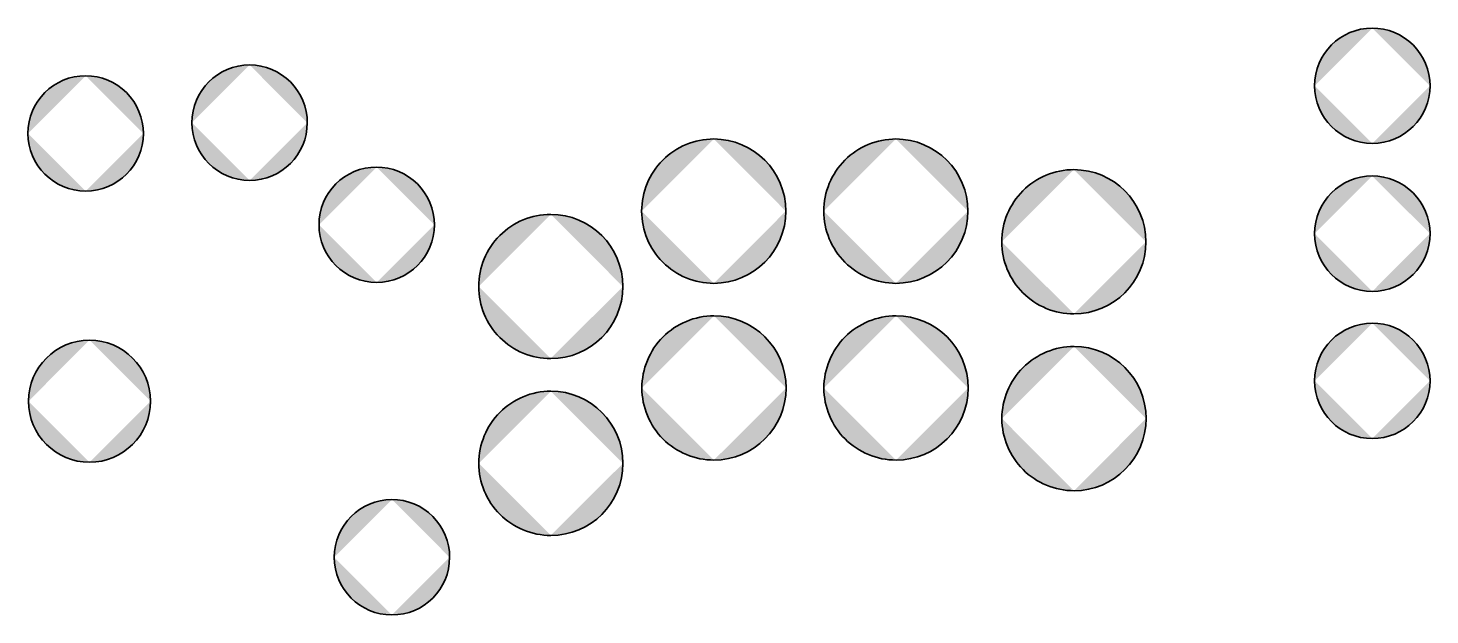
# Model space of a CAD drawing. Header units: inches. Extents: x 5.7 to 17.2, y 4.9 to 9.7.
import ezdxf

# ---------------------------------------------------------------- set-up
doc = ezdxf.new("R2010")
doc.units = ezdxf.units.IN
doc.header["$MEASUREMENT"] = 0
for name, color, linetype in [('PDF_30mm Drill Holes', 7, 'Continuous'), ('PDF_Layer 5', 7, 'Continuous'), ('PDF_Layer 6', 7, 'Continuous'), ('PDF_vertical', 7, 'Continuous')]:
    doc.layers.add(name, color=color, linetype=linetype)

msp = doc.modelspace()

# ---------------------------------------------------------------- hatches: boundary and pattern name
at = {"layer": 'PDF_30mm Drill Holes', "true_color": 0xffffff, "transparency": 33554559}
h = msp.add_hatch(color=7, dxfattribs=at)
h.paths.add_polyline_path([(11.35, 7.583, 0.414211), (11.94, 8.174)], flags=0)
h.paths.add_polyline_path([(10.759, 8.174, 0.414216), (11.35, 7.583)], flags=0)
h.paths.add_polyline_path([(11.35, 8.765, 0.414216), (10.759, 8.174)], flags=0)
h.paths.add_polyline_path([(11.94, 8.174, 0.414211), (11.35, 8.765)], flags=0)
h = msp.add_hatch(color=7, dxfattribs=at)
h.paths.add_polyline_path([(12.842, 7.583, 0.414211), (13.432, 8.174)], flags=0)
h.paths.add_polyline_path([(12.251, 8.174, 0.414216), (12.842, 7.583)], flags=0)
h.paths.add_polyline_path([(12.842, 8.765, 0.414216), (12.251, 8.174)], flags=0)
h.paths.add_polyline_path([(13.432, 8.174, 0.414211), (12.842, 8.765)], flags=0)
h = msp.add_hatch(color=7, dxfattribs=at)
h.paths.add_polyline_path([(14.3, 7.333, 0.414211), (14.89, 7.923)], flags=0)
h.paths.add_polyline_path([(13.709, 7.923, 0.414216), (14.3, 7.333)], flags=0)
h.paths.add_polyline_path([(14.3, 8.514, 0.414216), (13.709, 7.923)], flags=0)
h.paths.add_polyline_path([(14.89, 7.923, 0.414211), (14.3, 8.514)], flags=0)
h = msp.add_hatch(color=7, dxfattribs=at)
h.paths.add_polyline_path([(10.014, 6.967, 0.414211), (10.605, 7.557)], flags=0)
h.paths.add_polyline_path([(9.424, 7.557, 0.414216), (10.014, 6.967)], flags=0)
h.paths.add_polyline_path([(10.014, 8.148, 0.414216), (9.424, 7.557)], flags=0)
h.paths.add_polyline_path([(10.605, 7.557, 0.414211), (10.014, 8.148)], flags=0)
h = msp.add_hatch(color=7, dxfattribs=at)
h.paths.add_polyline_path([(11.351, 6.136, 0.414211), (11.942, 6.726)], flags=0)
h.paths.add_polyline_path([(10.761, 6.726, 0.414216), (11.351, 6.136)], flags=0)
h.paths.add_polyline_path([(11.351, 7.317, 0.414216), (10.761, 6.726)], flags=0)
h.paths.add_polyline_path([(11.942, 6.726, 0.414211), (11.351, 7.317)], flags=0)
h = msp.add_hatch(color=7, dxfattribs=at)
h.paths.add_polyline_path([(12.843, 6.136, 0.414211), (13.434, 6.726)], flags=0)
h.paths.add_polyline_path([(12.252, 6.726, 0.414216), (12.843, 6.136)], flags=0)
h.paths.add_polyline_path([(12.843, 7.317, 0.414216), (12.252, 6.726)], flags=0)
h.paths.add_polyline_path([(13.434, 6.726, 0.414211), (12.843, 7.317)], flags=0)
h = msp.add_hatch(color=7, dxfattribs=at)
h.paths.add_polyline_path([(14.301, 5.885, 0.414211), (14.891, 6.476)], flags=0)
h.paths.add_polyline_path([(13.71, 6.476, 0.414216), (14.301, 5.885)], flags=0)
h.paths.add_polyline_path([(14.301, 7.066, 0.414216), (13.71, 6.476)], flags=0)
h.paths.add_polyline_path([(14.891, 6.476, 0.414211), (14.301, 7.066)], flags=0)
h = msp.add_hatch(color=7, dxfattribs=at)
h.paths.add_polyline_path([(10.015, 5.519, 0.414211), (10.606, 6.109)], flags=0)
h.paths.add_polyline_path([(9.425, 6.109, 0.414216), (10.015, 5.519)], flags=0)
h.paths.add_polyline_path([(10.015, 6.7, 0.414216), (9.425, 6.109)], flags=0)
h.paths.add_polyline_path([(10.606, 6.109, 0.414211), (10.015, 6.7)], flags=0)
at = {"layer": 'PDF_Layer 5', "true_color": 0xffffff, "transparency": 33554559}
h = msp.add_hatch(color=7, dxfattribs=at)
h.paths.add_polyline_path([(6.236, 6.118, 0.414208), (6.736, 6.618)], flags=0)
h.paths.add_polyline_path([(5.736, 6.618, 0.414208), (6.236, 6.118)], flags=0)
h.paths.add_polyline_path([(6.236, 7.118, 0.414208), (5.736, 6.618)], flags=0)
h.paths.add_polyline_path([(6.736, 6.618, 0.414208), (6.236, 7.118)], flags=0)
at = {"layer": 'PDF_Layer 6', "true_color": 0xffffff, "transparency": 33554559}
h = msp.add_hatch(color=7, dxfattribs=at)
h.paths.add_polyline_path([(7.548, 8.426, 0.414213), (8.02, 8.898)], flags=0)
h.paths.add_polyline_path([(7.075, 8.898, 0.414208), (7.548, 8.426)], flags=0)
h.paths.add_polyline_path([(7.548, 9.371, 0.414208), (7.075, 8.898)], flags=0)
h.paths.add_polyline_path([(8.02, 8.898, 0.414214), (7.548, 9.371)], flags=0)
h = msp.add_hatch(color=7, dxfattribs=at)
h.paths.add_polyline_path([(6.205, 8.338, 0.414213), (6.677, 8.81)], flags=0)
h.paths.add_polyline_path([(5.732, 8.81, 0.414202), (6.205, 8.338)], flags=0)
h.paths.add_polyline_path([(6.205, 9.283, 0.414202), (5.732, 8.81)], flags=0)
h.paths.add_polyline_path([(6.677, 8.81, 0.414214), (6.205, 9.283)], flags=0)
h = msp.add_hatch(color=7, dxfattribs=at)
h.paths.add_polyline_path([(8.588, 7.59, 0.414213), (9.061, 8.063)], flags=0)
h.paths.add_polyline_path([(8.116, 8.063, 0.414208), (8.588, 7.59)], flags=0)
h.paths.add_polyline_path([(8.588, 8.535, 0.414208), (8.116, 8.063)], flags=0)
h.paths.add_polyline_path([(9.061, 8.063, 0.414214), (8.588, 8.535)], flags=0)
h = msp.add_hatch(color=7, dxfattribs=at)
h.paths.add_polyline_path([(8.713, 4.868, 0.414213), (9.186, 5.34)], flags=0)
h.paths.add_polyline_path([(8.241, 5.34, 0.414208), (8.713, 4.868)], flags=0)
h.paths.add_polyline_path([(8.713, 5.813, 0.414208), (8.241, 5.34)], flags=0)
h.paths.add_polyline_path([(9.186, 5.34, 0.414214), (8.713, 5.813)], flags=0)
at = {"layer": 'PDF_vertical', "true_color": 0xffffff, "transparency": 33554559}
h = msp.add_hatch(color=7, dxfattribs=at)
h.paths.add_polyline_path([(16.744, 8.728, 0.414213), (17.217, 9.201)], flags=0)
h.paths.add_polyline_path([(16.272, 9.201, 0.414202), (16.744, 8.728)], flags=0)
h.paths.add_polyline_path([(16.744, 9.673, 0.414202), (16.272, 9.201)], flags=0)
h.paths.add_polyline_path([(17.217, 9.201, 0.414214), (16.744, 9.673)], flags=0)
h = msp.add_hatch(color=7, dxfattribs=at)
h.paths.add_polyline_path([(16.744, 7.517, 0.414213), (17.217, 7.99)], flags=0)
h.paths.add_polyline_path([(16.272, 7.99, 0.414208), (16.744, 7.517)], flags=0)
h.paths.add_polyline_path([(16.744, 8.462, 0.414208), (16.272, 7.99)], flags=0)
h.paths.add_polyline_path([(17.217, 7.99, 0.414214), (16.744, 8.462)], flags=0)
h = msp.add_hatch(color=7, dxfattribs=at)
h.paths.add_polyline_path([(16.744, 6.312, 0.414213), (17.217, 6.785)], flags=0)
h.paths.add_polyline_path([(16.272, 6.785, 0.414202), (16.744, 6.312)], flags=0)
h.paths.add_polyline_path([(16.744, 7.257, 0.414202), (16.272, 6.785)], flags=0)
h.paths.add_polyline_path([(17.217, 6.785, 0.414214), (16.744, 7.257)], flags=0)

# ---------------------------------------------------------------- linework, layer by layer
at = {"layer": 'PDF_30mm Drill Holes', "lineweight": 35}
for points in [[(11.35, 8.765, 0.414216), (10.759, 8.174, 0.414216), (11.35, 7.583, 0.414211), (11.94, 8.174, 0.414211)], [(12.842, 8.765, 0.414216), (12.251, 8.174, 0.414216), (12.842, 7.583, 0.414211), (13.432, 8.174, 0.414211)], [(14.3, 8.514, 0.414216), (13.709, 7.923, 0.414216), (14.3, 7.333, 0.414211), (14.89, 7.923, 0.414211)], [(10.014, 8.148, 0.414216), (9.424, 7.557, 0.414216), (10.014, 6.967, 0.414211), (10.605, 7.557, 0.414211)], [(11.351, 7.317, 0.414216), (10.761, 6.726, 0.414216), (11.351, 6.136, 0.414211), (11.942, 6.726, 0.414211)], [(12.843, 7.317, 0.414216), (12.252, 6.726, 0.414216), (12.843, 6.136, 0.414211), (13.434, 6.726, 0.414211)], [(14.301, 7.066, 0.414216), (13.71, 6.476, 0.414216), (14.301, 5.885, 0.414211), (14.891, 6.476, 0.414211)], [(10.015, 6.7, 0.414216), (9.425, 6.109, 0.414216), (10.015, 5.519, 0.414211), (10.606, 6.109, 0.414211)]]:
    msp.add_lwpolyline(points, format="xyb", close=True, dxfattribs=at)
at = {"layer": 'PDF_Layer 5', "lineweight": 35}
msp.add_lwpolyline([(6.236, 7.118, 0.414208), (5.736, 6.618, 0.414208), (6.236, 6.118, 0.414208), (6.736, 6.618, 0.414208)], format="xyb", close=True, dxfattribs=at)
at = {"layer": 'PDF_Layer 6', "lineweight": 35}
for points in [[(7.548, 9.371, 0.414208), (7.075, 8.898, 0.414208), (7.548, 8.426, 0.414213), (8.02, 8.898, 0.414214)], [(6.205, 9.283, 0.414202), (5.732, 8.81, 0.414202), (6.205, 8.338, 0.414213), (6.677, 8.81, 0.414214)], [(8.588, 8.535, 0.414208), (8.116, 8.063, 0.414208), (8.588, 7.59, 0.414213), (9.061, 8.063, 0.414214)], [(8.713, 5.813, 0.414208), (8.241, 5.34, 0.414208), (8.713, 4.868, 0.414213), (9.186, 5.34, 0.414214)]]:
    msp.add_lwpolyline(points, format="xyb", close=True, dxfattribs=at)
at = {"layer": 'PDF_vertical', "lineweight": 35}
for points in [[(16.744, 9.673, 0.414202), (16.272, 9.201, 0.414202), (16.744, 8.728, 0.414213), (17.217, 9.201, 0.414214)], [(16.744, 8.462, 0.414208), (16.272, 7.99, 0.414208), (16.744, 7.517, 0.414213), (17.217, 7.99, 0.414214)], [(16.744, 7.257, 0.414202), (16.272, 6.785, 0.414202), (16.744, 6.312, 0.414213), (17.217, 6.785, 0.414214)]]:
    msp.add_lwpolyline(points, format="xyb", close=True, dxfattribs=at)

doc.saveas('drawing.dxf')
